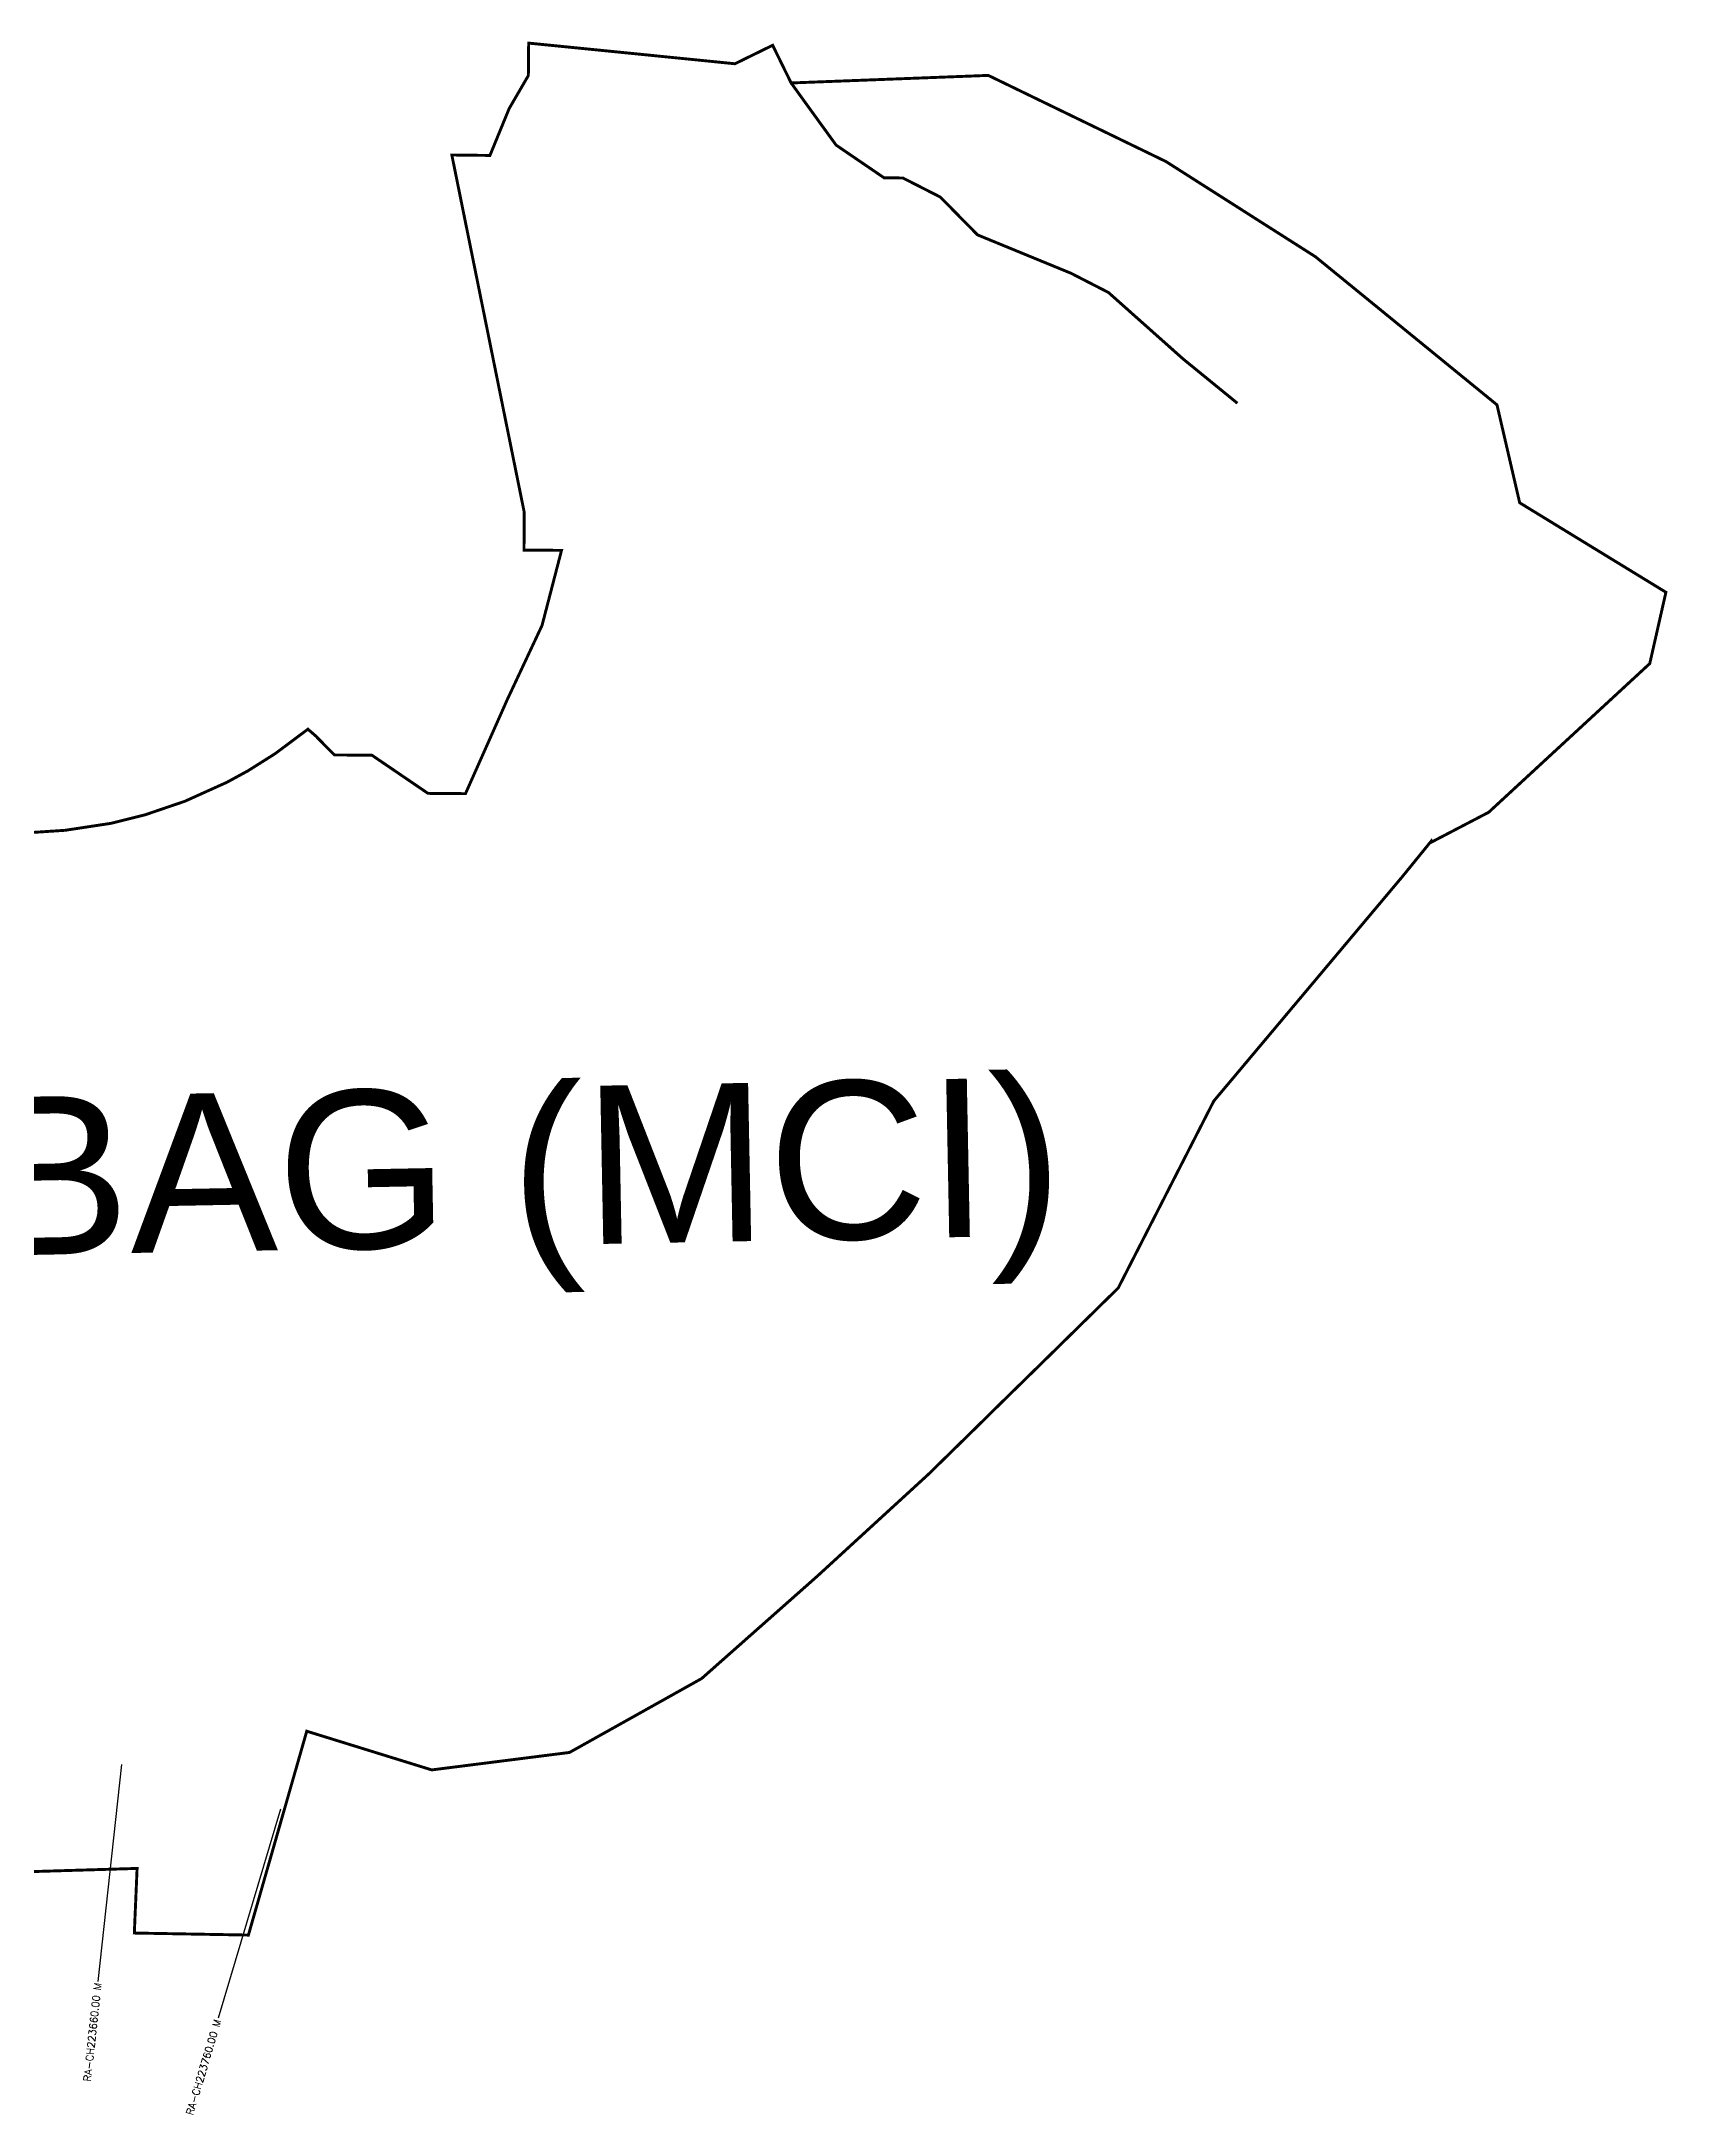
# Model space of a CAD drawing. Header units: metres. Extents: x 274657 to 276892, y 2062013 to 2064064.
# Drawn here: x 275774 to 276892, y 2062013 to 2063437 of the extents above; entities that cross this region are included whole.
import ezdxf
from ezdxf.enums import TextEntityAlignment as Align

# ---------------------------------------------------------------- set-up
doc = ezdxf.new("R2010")
doc.units = ezdxf.units.M
doc.header["$MEASUREMENT"] = 0
for name, color, linetype in [('CS', 134, 'Continuous'), ('CSMark', 6, 'Continuous'), ('VILLAGE NAME', 250, 'Continuous')]:
    doc.layers.add(name, color=color, linetype=linetype)
doc.styles.get("Standard").update_dxf_attribs({"font": 'simplex.shx'})

msp = doc.modelspace()

# ---------------------------------------------------------------- linework, layer by layer
at = {"color": 6, "const_width": 2, "flags": 128}
for points in [[(275767.3, 2062893.8), (275790.3, 2062895.3), (275821.9, 2062900.1), (275845.5, 2062906), (275872.8, 2062915.3), (275901.6, 2062928.3), (275916.1, 2062936.2), (275934.8, 2062948), (275957.3, 2062964.8), (275962.7, 2062960.1), (275973.1, 2062949.5), (275975.5, 2062947.1), (276001.3, 2062946.9), (276039.8, 2062920.7), (276065.6, 2062920.5), (276094.2, 2062984.9), (276118.2, 2063036.1), (276131.6, 2063087.7), (276105.8, 2063087.9), (276106, 2063113.7), (276056.2, 2063359.4), (276082.4, 2063359.1), (276095.6, 2063391.3), (276108.8, 2063414), (276109, 2063436.3), (276250.8, 2063422.1), (276276.7, 2063434.8), (276289.4, 2063408.9), (276424.9, 2063414.1), (276474.2, 2063390.2), (276547, 2063354.9), (276649.7, 2063289.5), (276774.5, 2063187.7), (276790.1, 2063120.4), (276890.6, 2063058.9), (276879.5, 2063009.9), (276768.8, 2062907.7), (276729.7, 2062887.3), (276729.4, 2062888), (276709.4, 2062863.4), (276579.9, 2062709.3), (276514.2, 2062580.8), (276463.3, 2062530.8), (276434.4, 2062502.5), (276427.9, 2062496.1), (276413.9, 2062482.3), (276384, 2062453), (276307, 2062382.4), (276227.9, 2062312.4), (276137.1, 2062261.6), (276042.4, 2062249.6), (275956.5, 2062276.2), (275916.4, 2062136.1), (275838, 2062137.5), (275839.9, 2062181.9), (275628.1, 2062175.5)], [(276289.4, 2063408.9), (276300.8, 2063393.1), (276320.3, 2063366.2), (276353.3, 2063343.7), (276366.2, 2063343.6), (276391.9, 2063330.5), (276417.5, 2063304.5), (276481.8, 2063278.1), (276507.5, 2063264.9), (276533.1, 2063242.1), (276558.7, 2063219.3), (276596.1, 2063188.8)]]:
    msp.add_lwpolyline(points, dxfattribs=at)
at = {"layer": 'CS'}
for p, q in [((275829.2, 2062253.4), (275813, 2062104.3)), ((275938.4, 2062222.7), (275895.6, 2062078.9))]:
    msp.add_line(p, q, dxfattribs=at)

# ---------------------------------------------------------------- texts
at = {"layer": 'CSMark'}
for s, rotation, p in [('RA-CH223660.00 M', 83.7997, (275812.9, 2062103.3)), ('RA-CH223760.00 M', 73.4144, (275895.3, 2062078))]:
    msp.add_text(s, height=5, rotation=rotation, dxfattribs=at).set_placement(p, align=Align.MIDDLE_RIGHT)
at = {"layer": 'VILLAGE NAME', "insert": (275504.3, 2062707.2), "char_height": 108.748, "attachment_point": 1, "rotation": 1.1028}
msp.add_mtext_dynamic_manual_height_columns('{\\fArial|b0|i0|c0|p34;ALIBAG (MCI)}', width=1043.665, gutter_width=543.7, heights=[0], dxfattribs=at)

doc.saveas('drawing.dxf')
